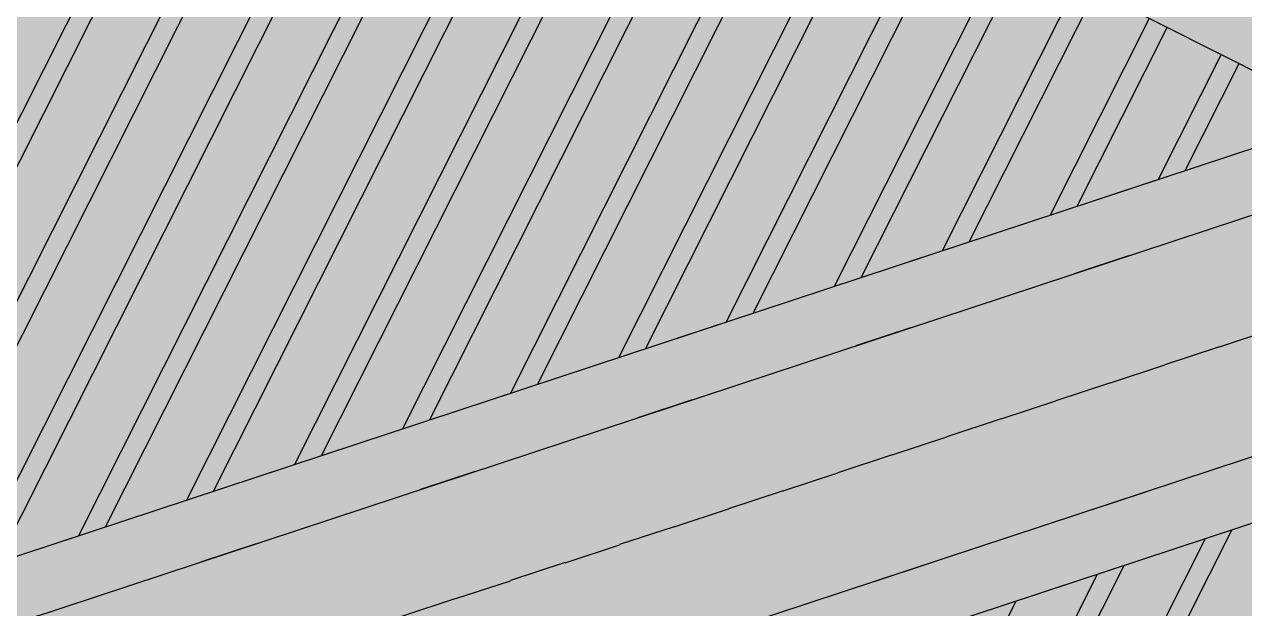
# Model space of a CAD drawing. Header units: metres. Extents: x 678805 to 1359287, y 2747329 to 5497370.
# Drawn here: x 679798.443 to 679800.568, y 2748609.067 to 2748610.084 of the extents above; entities that cross this region are included whole.
import ezdxf

# ---------------------------------------------------------------- set-up
doc = ezdxf.new("R2010")
doc.units = ezdxf.units.M
doc.linetypes.add('XREF_MON_BUILDINGS$0$DASH_1', pattern=[0.4, 0.1, -0.3])
doc.linetypes.add('XREF_MON_BUILDINGS$0$Dash_2_', pattern=[0.25, 0.125, -0.125])
for name, color, linetype in [('00_XREF_MON_HSC_PAVEMENT', 7, 'Continuous'), ('00_XREF_TWQ_BUILDINGS', 7, 'Continuous'), ('XREF_MON_BUILDINGS$0$02-L-Pergola Profiles', 8, 'Continuous'), ('XREF_MON_BUILDINGS$0$02-L-Pergola Projection', 8, 'Continuous'), ('XREF_MON_BUILDINGS$0$02-L-Pergola Shades', 15, 'Continuous'), ('XREF_MON_BUILDINGS$0$02-L-Pergola Shades Schematic', 8, 'Continuous')]:
    doc.layers.add(name, color=color, linetype=linetype)
doc.layers.add('XREF_MON_BUILDINGS$0$02-L-Pergola Aux', color=50, linetype='Continuous', plot=False)
doc.layers.add('XREF_MON_BUILDINGS$0$02-L-Pergola Wipeout', color=7, linetype='Continuous', true_color=0xffffff)
doc.layers.add('XREF_MON_HSC_PAVEMENT$0$03-TR-Pavement_06_Concrete Slab in situ', color=7, linetype='Continuous', lineweight=9, true_color=0xf7f7f7)

# ---------------------------------------------------------------- blocks, each defined once
blk = doc.blocks.new('XREF_MON_BUILDINGS$0$lamas aluminiotriangulo')
for points in [[(680246.6181, 2748656.5773), (680244.7517, 2748658.4438)], [(680244.8011, 2748658.4438), (680246.6429, 2748656.602)], [(680246.7171, 2748656.6762), (680244.9496, 2748658.4438)], [(680244.9991, 2748658.4438), (680246.7419, 2748656.701)], [(680246.8161, 2748656.7752), (680245.1476, 2748658.4438)], [(680245.6416, 2748651.0784), (680244.1824, 2748652.5376)], [(680244.1824, 2748652.4881), (680245.6168, 2748651.0537)], [(680245.5426, 2748650.9794), (680244.1824, 2748652.3396)], [(680244.1824, 2748652.2901), (680245.5178, 2748650.9547)], [(680245.4436, 2748650.8805), (680244.1824, 2748652.1416)], [(680244.1824, 2748652.0921), (680245.4188, 2748650.8557)], [(680245.3446, 2748650.7815), (680244.1824, 2748651.9436)], [(680244.1824, 2748651.8941), (680245.3198, 2748650.7567)], [(680245.2456, 2748650.6825), (680244.1824, 2748651.7456)], [(680244.1824, 2748651.6961), (680245.2208, 2748650.6577)], [(680245.1466, 2748650.5835), (680244.1824, 2748651.5476)], [(680244.1824, 2748651.4981), (680245.1218, 2748650.5587)], [(680245.0476, 2748650.4845), (680244.1824, 2748651.3496)], [(680244.1824, 2748651.3001), (680245.0228, 2748650.4597)], [(680244.9486, 2748650.3855), (680244.1824, 2748651.1516)], [(680244.1824, 2748651.1021), (680244.9238, 2748650.3607)], [(680244.8496, 2748650.2865), (680244.1824, 2748650.9537)], [(680244.1824, 2748650.9042), (680244.8248, 2748650.2617)], [(680244.1824, 2748650.7557), (680244.7506, 2748650.1875)], [(680244.1824, 2748650.7062), (680244.7259, 2748650.1627)], [(680244.6516, 2748650.0885), (680244.1824, 2748650.5577)], [(680244.1824, 2748650.5082), (680244.6269, 2748650.0637)], [(680244.5526, 2748649.9895), (680244.1824, 2748650.3597)], [(680244.1824, 2748650.3102), (680244.5279, 2748649.9648)], [(680244.4536, 2748649.8905), (680244.1824, 2748650.1617)], [(680244.1824, 2748650.1122), (680244.4289, 2748649.8658)], [(680244.3546, 2748649.7915), (680244.1824, 2748649.9637)], [(680244.1824, 2748649.9142), (680244.3299, 2748649.7668)]]:
    blk.add_lwpolyline(points)
blk = doc.blocks.new('XREF_MON_BUILDINGS$0$PERGOLA PLANA')
at = {"layer": 'XREF_MON_BUILDINGS$0$02-L-Pergola Wipeout', "true_color": 0xfcfcfc}
h = blk.add_hatch(color=7, dxfattribs=at)
h.dxf.hatch_style = 1
h.paths.add_polyline_path([(4.6122, 9.29), (0.31, 4.9878), (0.31, 9.29)])
h.paths.add_polyline_path([(0.3328, 4.855), (4.745, 9.2672), (4.745, 4.9006), (4.6994, 4.855)])
h.paths.add_polyline_path([(4.855, 9.29), (9.1344, 9.29), (4.855, 5.0106)])
h.paths.add_polyline_path([(9.29, 9.1344), (9.29, 4.855), (5.0106, 4.855)])
h.paths.add_polyline_path([(4.9006, 4.745), (9.2672, 4.745), (4.855, 0.3328), (4.855, 4.6994)])
h.paths.add_polyline_path([(9.29, 4.6122), (9.29, 0.31), (4.9878, 0.31)])
h.paths.add_polyline_path([(0.4656, 0.31), (4.745, 4.5894), (4.745, 0.31)])
h.paths.add_polyline_path([(0.31, 4.745), (4.5894, 4.745), (0.31, 0.4656)])
h.paths.add_polyline_path([(9.4, 0.2), (0.2, 0.2), (0.2, 9.4), (9.4, 9.4)])
at = {"layer": 'XREF_MON_BUILDINGS$0$02-L-Pergola Aux', "linetype": 'XREF_MON_BUILDINGS$0$Dash_2_', "ltscale": 0.5}
for p, q in [((0, 9.6), (9.6, 9.6)), ((9.6, 0), (0, 0))]:
    blk.add_line(p, q, dxfattribs=at)
at = {"layer": 'XREF_MON_BUILDINGS$0$02-L-Pergola Profiles'}
blk.add_line((0.4656, 0.31), (9.29, 9.1344), dxfattribs=at)
for points in [[(9.4, 0.2), (0.2, 0.2), (0.2, 9.4), (9.4, 9.4)], [(0.31, 9.29), (9.29, 9.29), (9.29, 0.31), (0.31, 0.31)]]:
    blk.add_lwpolyline(points, close=True, dxfattribs=at)
at = {"layer": 'XREF_MON_BUILDINGS$0$02-L-Pergola Projection', "linetype": 'XREF_MON_BUILDINGS$0$DASH_1'}
blk.add_line((0.4656, 0.31), (9.29, 9.1344), dxfattribs=at)
for points in [[(9.4, 0.2), (0.2, 0.2), (0.2, 9.4), (9.4, 9.4)], [(0.31, 9.29), (9.29, 9.29), (9.29, 0.31), (0.31, 0.31)]]:
    blk.add_lwpolyline(points, close=True, dxfattribs=at)
at = {"layer": 'XREF_MON_BUILDINGS$0$02-L-Pergola Shades'}
blk.add_blockref('XREF_MON_BUILDINGS$0$lamas aluminiotriangulo', (-680243.8724, -2748649.1538), dxfattribs=at)
at = {"layer": 'XREF_MON_BUILDINGS$0$02-L-Pergola Shades', "xscale": -1, "rotation": 270.0000000152252}
blk.add_blockref('XREF_MON_BUILDINGS$0$lamas aluminiotriangulo', (-2748649.1536, -680243.8732), dxfattribs=at)
at = {"layer": 'XREF_MON_BUILDINGS$0$02-L-Pergola Shades Schematic'}
blk.add_blockref('XREF_MON_BUILDINGS$0$lamas aluminiotriangulo', (-680243.8724, -2748649.1538), dxfattribs=at)
at = {"layer": 'XREF_MON_BUILDINGS$0$02-L-Pergola Shades Schematic', "xscale": -1, "rotation": 270.0000000152252}
blk.add_blockref('XREF_MON_BUILDINGS$0$lamas aluminiotriangulo', (-2748649.1536, -680243.8732), dxfattribs=at)
blk = doc.blocks.new('XREF_MON_BUILDINGS')
at = {"layer": 'XREF_MON_BUILDINGS$0$02-L-Pergola Projection', "xscale": -1, "rotation": 18.26515243161932}
for p in [(679801.2838, 2748609.7739, 0), (679804.2926, 2748600.6576, 0)]:
    blk.add_blockref('XREF_MON_BUILDINGS$0$PERGOLA PLANA', p, dxfattribs=at)
blk = doc.blocks.new('XREF_MON_HSC_PAVEMENT')
at = {"layer": 'XREF_MON_HSC_PAVEMENT$0$03-TR-Pavement_06_Concrete Slab in situ', "linetype": 'Continuous'}
h = blk.add_hatch(color=256, dxfattribs=at)
h.dxf.hatch_style = 1
h.paths.add_polyline_path([(679764.8595, 2748618.9623), (679827.2147, 2748639.5584), (679835.4556, 2748614.7282), (679775.6627, 2748586.2515)])

msp = doc.modelspace()

# ---------------------------------------------------------------- block references
at = {"layer": '00_XREF_MON_HSC_PAVEMENT'}
msp.add_blockref('XREF_MON_HSC_PAVEMENT', (0, 0), dxfattribs=at)

# ---------------------------------------------------------------- next in the draw order: block references
at = {"layer": '00_XREF_TWQ_BUILDINGS'}
msp.add_blockref('XREF_MON_BUILDINGS', (0, 0), dxfattribs=at)

# ---------------------------------------------------------------- next in the draw order: block references
msp.add_blockref('XREF_MON_BUILDINGS', (0, 0))

doc.saveas('drawing.dxf')
